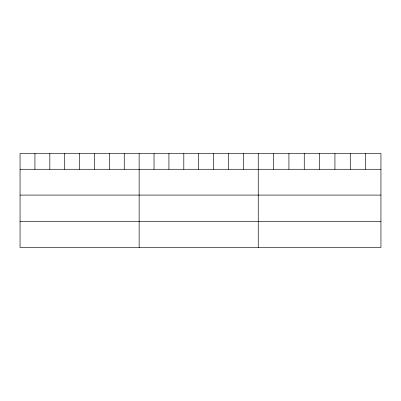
<?xml version="1.0" encoding="UTF-8"?>
<svg xmlns="http://www.w3.org/2000/svg" width="401" height="401" viewBox="0 0 401 401"><rect width="100%" height="100%" fill="white"/><g stroke="black" fill="none" stroke-linecap="round" stroke-linejoin="round"><path stroke-width="0.6" d="M380.95 169.282L380.95 247.502L20.05 247.502L20.05 153.498L380.95 153.498L380.95 169.282L20.05 169.282M20.05 195.092L380.95 195.092M20.05 221.688L380.95 221.688M365.612 153.498L365.612 169.282M350.273 153.498L350.273 169.282M334.935 153.498L334.935 169.282M319.597 153.498L319.597 169.282M304.259 153.498L304.259 169.282M288.92 153.498L288.92 169.282M273.582 153.498L273.582 169.282M258.244 153.498L258.244 247.502M243.357 153.498L243.357 169.282M228.47 153.498L228.47 169.282M213.583 153.498L213.583 169.282M198.695 153.498L198.695 169.282M183.808 153.498L183.808 169.282M168.921 153.498L168.921 169.282M154.034 153.498L154.034 169.282M139.147 153.498L139.147 247.502M124.26 153.498L124.26 169.282M109.373 153.498L109.373 169.282M94.486 153.498L94.486 169.282M79.599 153.498L79.599 169.282M64.711 153.498L64.711 169.282M49.824 153.498L49.824 169.282M34.937 153.498L34.937 169.282"/></g></svg>
